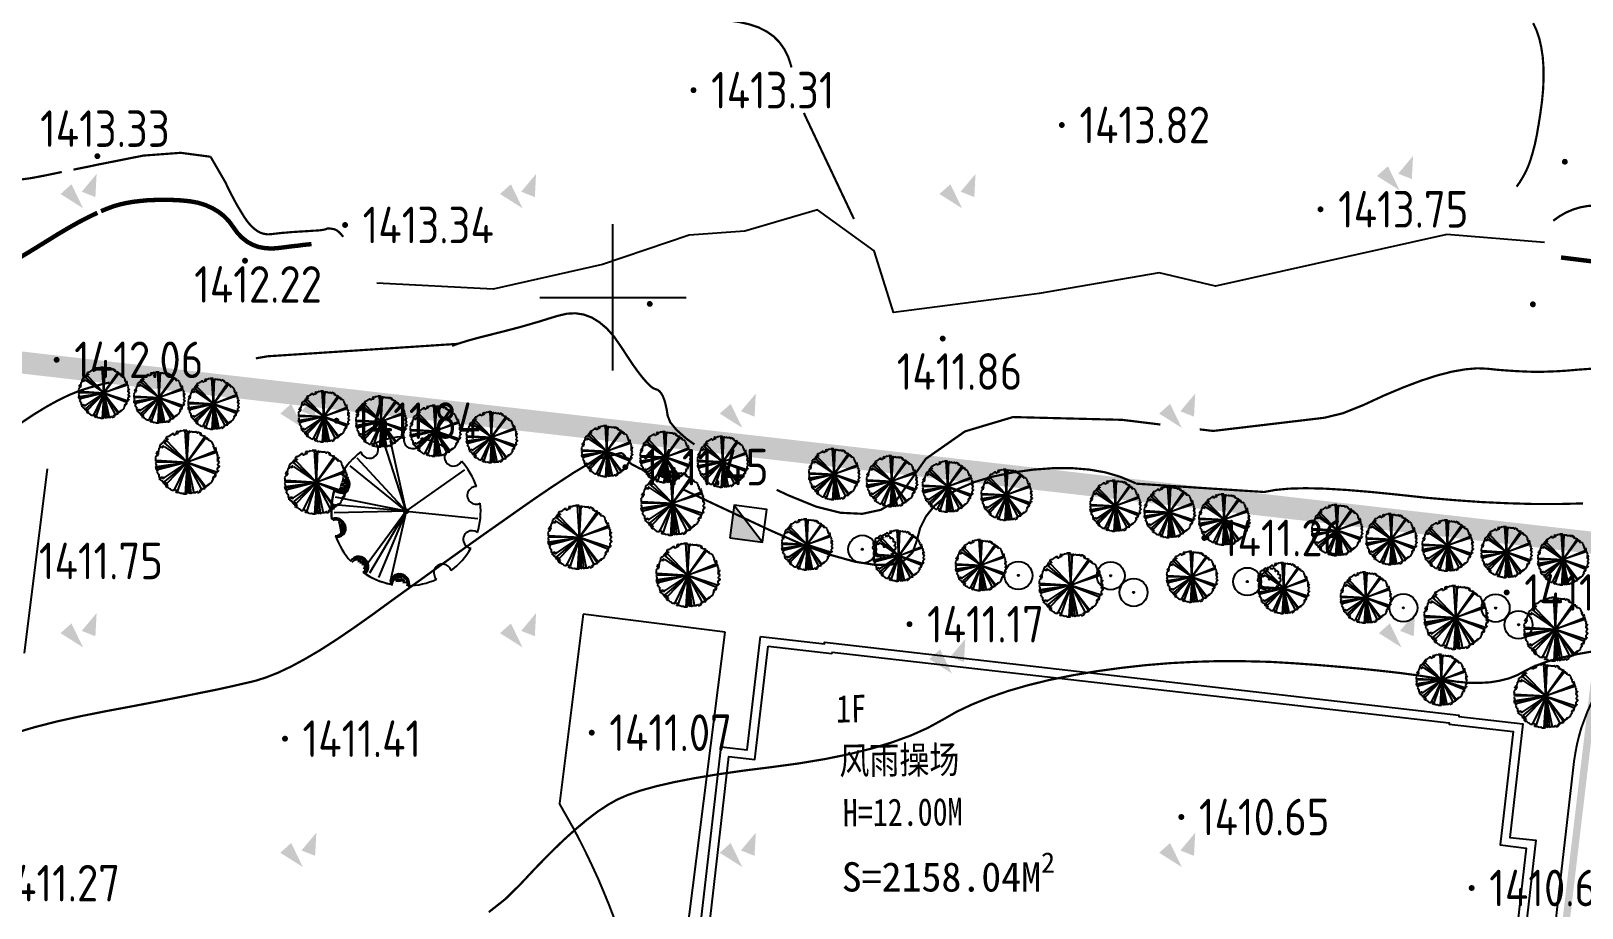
# Model space of a CAD drawing. Extents: x -2226 to 12369489, y -12501589 to 2275.
# Drawn here: x 5663692.3 to 5663798.2, y -6547749.1 to -6547689.2 of the extents above; entities that cross this region are included whole.
import ezdxf
from ezdxf.enums import TextEntityAlignment as Align

# ---------------------------------------------------------------- set-up
doc = ezdxf.new("R2010")
doc.units = 0
doc.header["$LTSCALE"] = 1000
doc.header["$MEASUREMENT"] = 0
doc.linetypes.add('DASHDOT', pattern=[25.4, 12.7, -6.35, 0, -6.35])
doc.linetypes.add('DIVIDE', pattern=[1.25, 0.5, -0.25, 0, -0.25, 0, -0.25])
doc.layers.get('0').update_dxf_attribs({"linetype": 'CONTINUOUS'})
for name, color, linetype in [('0-road', 33, 'CONTINUOUS'), ('0-tree', 93, 'CONTINUOUS'), ('A绿-1', 94, 'CONTINUOUS'), ('PUB_TEXT', 7, 'CONTINUOUS'), ('体育块', 117, 'CONTINUOUS'), ('周边地形图', 8, 'CONTINUOUS'), ('围栏', 7, 'CONTINUOUS'), ('建筑', 50, 'CONTINUOUS'), ('建筑轮廓', 2, 'CONTINUOUS'), ('用地红线', 1, 'DIVIDE'), ('看线', 92, 'CONTINUOUS'), ('车行道', 5, 'CONTINUOUS')]:
    doc.layers.add(name, color=color, linetype=linetype)
doc.styles.add('HT', font='simhei.ttf', dxfattribs={"width": 0.8})
doc.styles.get("Standard").update_dxf_attribs({"font": 'GBENOR', "bigfont": 'GBCBIG'})
doc.linetypes.add('FENCELINE2', pattern='A,0.25,-0.1,[132,ltypeshp.shx,S=0.1,R=0,X=-0.1,Y=0],-0.1,1', length=1.45)

# ---------------------------------------------------------------- blocks, each defined once
blk = doc.blocks.new('gc090')
for points in [[(1.07, 1.45, 0, 1, 0), (0.52, 0.05, 1, 1, 0)], [(-1.02, 0.41, 1, 0, 0), (0.15, -0.9, 0, 0, 0)]]:
    blk.add_lwpolyline(points, format="xyseb")
blk = doc.blocks.new('WERRWW')
at = {"layer": '体育块', "color": 95, "linetype": 'DASHDOT'}
blk.add_line((4835954, -5346683), (4835954, -5521981), dxfattribs=at)
at = {"layer": '体育块', "color": 95}
for p, q in [((4873495, -5351963), (4873495, -5364992)), ((4883255, -5351963), (4873495, -5351963)), ((4883255, -5521972), (4883255, -5351963))]:
    blk.add_line(p, q, dxfattribs=at)
blk.add_arc((4835947, -5394341), 47658, 38.01301, 180, dxfattribs=at)
blk = doc.blocks.new('wqeqweq')
at = {"layer": '0-tree', "color": 76}
for p, q in [((164421, -121681), (164339, -121702)), ((164339, -121702), (164339, -121784)), ((164390, -121784), (164411, -121753)), ((164411, -121753), (164442, -121815)), ((164483, -121702), (164421, -121681)), ((164545, -121691), (164483, -121702)), ((164638, -121629), (164545, -121691)), ((164741, -121650), (164638, -121629)), ((164762, -121681), (164741, -121650)), ((164803, -121609), (164762, -121681)), ((164855, -121598), (164803, -121609)), ((164979, -121598), (164855, -121598)), ((165084, -123763), (164948, -121609)), ((164948, -121609), (164969, -121650)), ((164969, -121650), (165031, -121660)), ((165062, -121609), (164979, -121598)), ((165031, -121660), (165062, -121691)), ((165041, -121640), (165062, -121609)), ((165041, -121691), (165041, -121640)), ((165092, -121681), (165041, -121691)), ((165062, -121691), (165092, -121691)), ((165084, -123763), (165185, -121629)), ((165092, -121691), (165084, -123763)), ((165123, -121660), (165092, -121681)), ((165154, -121691), (165123, -121660)), ((165144, -121733), (165154, -121691)), ((165185, -121629), (165258, -121681)), ((165258, -121681), (165196, -121702)), ((165196, -121702), (165247, -121712)), ((165247, -121712), (165330, -121671)), ((165330, -121671), (165351, -121650)), ((165351, -121650), (165454, -121702)), ((165454, -121702), (165516, -121702)), ((165516, -121702), (165536, -121702)), ((165536, -121702), (165660, -121702)), ((165722, -121753), (165640, -121681)), ((165640, -121681), (165733, -121753)), ((165660, -121702), (165722, -121753)), ((165733, -121753), (165753, -121774)), ((165805, -121774), (165784, -121691)), ((165784, -121691), (165857, -121712)), ((165857, -121712), (165980, -121774)), ((163244, -122806), (163141, -122826)), ((163244, -122713), (163193, -122713)), ((163193, -122713), (163244, -122806)), ((163203, -122744), (163306, -122672)), ((163224, -122682), (163203, -122744)), ((163275, -122579), (163224, -122579)), ((163224, -122579), (163224, -122682)), ((163244, -122775), (163244, -122713)), ((163317, -122517), (163275, -122579)), ((163306, -122672), (163327, -122754)), ((163399, -122475), (163317, -122517)), ((163327, -122754), (163409, -122775)), ((163430, -122465), (163399, -122475)), ((163409, -122775), (163451, -122702)), ((163451, -122651), (163420, -122630)), ((163420, -122630), (163440, -122713)), ((163492, -122352), (163430, -122465)), ((163440, -122713), (163513, -122702)), ((163451, -122702), (163451, -122651)), ((163533, -122269), (163492, -122352)), ((163513, -122372), (163585, -122331)), ((163554, -122434), (163513, -122372)), ((163513, -122702), (165084, -123763)), ((163585, -122259), (163533, -122269)), ((163533, -122455), (163647, -122279)), ((165084, -123763), (163533, -122455)), ((163585, -122393), (163554, -122434)), ((163585, -122331), (163585, -122259)), ((163595, -122362), (163585, -122393)), ((163647, -122352), (163595, -122362)), ((163647, -122104), (163626, -122207)), ((163626, -122207), (163647, -122166)), ((163688, -122042), (163647, -122104)), ((163647, -122166), (163709, -122176)), ((163647, -122279), (165084, -123763)), ((163730, -122290), (163647, -122352)), ((163761, -122228), (163657, -122238)), ((163657, -122238), (163657, -122269)), ((163657, -122269), (163657, -122290)), ((163657, -122290), (163730, -122290)), ((163761, -122042), (163688, -122042)), ((163709, -122176), (163771, -122187)), ((163812, -122021), (163761, -122042)), ((163771, -122187), (163761, -122228)), ((163905, -121939), (163812, -122021)), ((163967, -121939), (163905, -121939)), ((164050, -121836), (163967, -121908)), ((163967, -121908), (163967, -121939)), ((164143, -121836), (164050, -121836)), ((164184, -121836), (164143, -121836)), ((164163, -121856), (164184, -121836)), ((164174, -121929), (164163, -121856)), ((164246, -121918), (164174, -121929)), ((164266, -121877), (164246, -121918)), ((164380, -121836), (164266, -121877)), ((164339, -121784), (164390, -121784)), ((164421, -121856), (164380, -121836)), ((164442, -121815), (164421, -121825)), ((164421, -121825), (164421, -121856)), ((166311, -121991), (165084, -123763)), ((165084, -123763), (166383, -122063)), ((165753, -121774), (165805, -121774)), ((166032, -121898), (165929, -121794)), ((165929, -121794), (165960, -121877)), ((165960, -121877), (166063, -121918)), ((165980, -121774), (166032, -121898)), ((166063, -121918), (166177, -121980)), ((166177, -121980), (166197, -121960)), ((166197, -121960), (166311, -121991)), ((166301, -122032), (166228, -121970)), ((166228, -121970), (166228, -122021)), ((166228, -122021), (166311, -122104)), ((166332, -122094), (166301, -122032)), ((166311, -122104), (166435, -122187)), ((166466, -122166), (166332, -122094)), ((166383, -122063), (166383, -122145)), ((166383, -122145), (166466, -122187)), ((166435, -122187), (166528, -122279)), ((166486, -122197), (166466, -122166)), ((166466, -122187), (166559, -122248)), ((166569, -122218), (166486, -122197)), ((166528, -122279), (166600, -122310)), ((166559, -122248), (166569, -122218)), ((166600, -122310), (166631, -122290)), ((166631, -122290), (166776, -122403)), ((166776, -122403), (166807, -122527)), ((166807, -122527), (166910, -122692)), ((166910, -122692), (166858, -122672)), ((166858, -122672), (166858, -122692)), ((166858, -122692), (166899, -122795)), ((166899, -122795), (166920, -122816)), ((166920, -122816), (166982, -122754)), ((166972, -122899), (166930, -122785)), ((166982, -122754), (167013, -122806)), ((167013, -122806), (167034, -122878)), ((162996, -123363), (162893, -123476)), ((162893, -123476), (162924, -123507)), ((162893, -123837), (162934, -123879)), ((162924, -123507), (162924, -123631)), ((162924, -123631), (162924, -123703)), ((162924, -123703), (162986, -123641)), ((162934, -123879), (162965, -123951)), ((162955, -123786), (162945, -123755)), ((165084, -123763), (162955, -123786)), ((165084, -123763), (162955, -124188)), ((162996, -123115), (162976, -123208)), ((162976, -123208), (162986, -123177)), ((163017, -123270), (162976, -123322)), ((162976, -123322), (162996, -123363)), ((162976, -124075), (165084, -123763)), ((162986, -123177), (163162, -123136)), ((162986, -123641), (165084, -123763)), ((163120, -123033), (162996, -123115)), ((163048, -123353), (163017, -123270)), ((163162, -123136), (163038, -123167)), ((163038, -123167), (163110, -123208)), ((163058, -123260), (163048, -123353)), ((163100, -123239), (163058, -123239)), ((163058, -123239), (163058, -123260)), ((165041, -123788), (163065, -124290)), ((163110, -123208), (163100, -123239)), ((163141, -122868), (163120, -122991)), ((163120, -122991), (163120, -123033)), ((163141, -122826), (163141, -122868)), ((163513, -124849), (165084, -123788)), ((165084, -123788), (163533, -125096)), ((163647, -125272), (165084, -123788)), ((165106, -123778), (164211, -125622)), ((165078, -123825), (164426, -125734)), ((165084, -123788), (164948, -125942)), ((165084, -123763), (167044, -122971)), ((167147, -123084), (165084, -123763)), ((165092, -125860), (165084, -123788)), ((165084, -123788), (165185, -125922)), ((166311, -125561), (165084, -123788)), ((165084, -123788), (166383, -125488)), ((167147, -124467), (165084, -123788)), ((165084, -123788), (167044, -124580)), ((165087, -123778), (165534, -125864)), ((165087, -123797), (166056, -125631)), ((165087, -123806), (165339, -125883)), ((167044, -122971), (166972, -122899)), ((167034, -122878), (167044, -123002)), ((167044, -123002), (167065, -123084)), ((167065, -123084), (167127, -123095)), ((167127, -123105), (167085, -123198)), ((167085, -123198), (167127, -123229)), ((167127, -123095), (167147, -123084)), ((167127, -123229), (167168, -123249)), ((167168, -123249), (167137, -123373)), ((167137, -123373), (167158, -123425)), ((167168, -123538), (167137, -123662)), ((167137, -123662), (167168, -123672)), ((167158, -123425), (167168, -123538)), ((167261, -123796), (167158, -123889)), ((167281, -123445), (167168, -123590)), ((167168, -123672), (167178, -123559)), ((167168, -123590), (167189, -123672)), ((167178, -123456), (167281, -123445)), ((167178, -123559), (167178, -123456)), ((167189, -123672), (167261, -123796)), ((162955, -124095), (162914, -124064)), ((162914, -124064), (162934, -124157)), ((162934, -124157), (162945, -124250)), ((162955, -124023), (162945, -124075)), ((162945, -124075), (162976, -124075)), ((162945, -124250), (163017, -124261)), ((162965, -123951), (162955, -123992)), ((162955, -123992), (162955, -124023)), ((162955, -124147), (162955, -124095)), ((162955, -124188), (162955, -124147)), ((163027, -124384), (162996, -124405)), ((162996, -124405), (163058, -124488)), ((163017, -124261), (163079, -124281)), ((163058, -124395), (163027, -124384)), ((163089, -124291), (163048, -124302)), ((163048, -124302), (163058, -124395)), ((163058, -124488), (163069, -124570)), ((163069, -124570), (163100, -124570)), ((163079, -124281), (163089, -124291)), ((163100, -124570), (163141, -124601)), ((163141, -124601), (163151, -124642)), ((163151, -124642), (163151, -124735)), ((163151, -124735), (163162, -124818)), ((163162, -124818), (163358, -124807)), ((163224, -124869), (163203, -124807)), ((163203, -124807), (163306, -124880)), ((163224, -124972), (163224, -124869)), ((163306, -124880), (163327, -124797)), ((163327, -124797), (163409, -124776)), ((163358, -124807), (163337, -124880)), ((163409, -124776), (163451, -124849)), ((163420, -124921), (163440, -124838)), ((163451, -124900), (163420, -124921)), ((163440, -124838), (163513, -124849)), ((163451, -124849), (163451, -124900)), ((166807, -125024), (166910, -124859)), ((166858, -124859), (166899, -124756)), ((166910, -124859), (166858, -124880)), ((166858, -124880), (166858, -124859)), ((166899, -124756), (166920, -124735)), ((166920, -124735), (166982, -124797)), ((166972, -124653), (166930, -124766)), ((167044, -124580), (166972, -124653)), ((166982, -124797), (167013, -124745)), ((167013, -124745), (167034, -124673)), ((167034, -124673), (167044, -124549)), ((167044, -124549), (167065, -124467)), ((167065, -124467), (167127, -124457)), ((167137, -124446), (167096, -124426)), ((167096, -124426), (167096, -124488)), ((167127, -124457), (167147, -124467)), ((167168, -124168), (167137, -124178)), ((167137, -124178), (167137, -124343)), ((167137, -124343), (167158, -124343)), ((167178, -124415), (167137, -124446)), ((167158, -123889), (167168, -123992)), ((167158, -124343), (167220, -124312)), ((167168, -123992), (167261, -124013)), ((167261, -124085), (167168, -124168)), ((167220, -124312), (167178, -124415)), ((167261, -124013), (167261, -124085)), ((163275, -124972), (163224, -124972)), ((163317, -125034), (163275, -124972)), ((163399, -125076), (163317, -125034)), ((163430, -125086), (163399, -125076)), ((163492, -125199), (163430, -125086)), ((163533, -125282), (163492, -125199)), ((163554, -125117), (163513, -125179)), ((163513, -125179), (163585, -125220)), ((163533, -125096), (163647, -125272)), ((163585, -125292), (163533, -125282)), ((163585, -125158), (163554, -125117)), ((163595, -125189), (163585, -125158)), ((163585, -125220), (163585, -125292)), ((163647, -125199), (163595, -125189)), ((163647, -125447), (163626, -125344)), ((163626, -125344), (163647, -125385)), ((163730, -125261), (163647, -125199)), ((163647, -125385), (163709, -125375)), ((163688, -125509), (163647, -125447)), ((163657, -125282), (163657, -125261)), ((163657, -125261), (163730, -125261)), ((163657, -125313), (163657, -125282)), ((163761, -125323), (163657, -125313)), ((163761, -125509), (163688, -125509)), ((163709, -125375), (163771, -125365)), ((163771, -125365), (163761, -125323)), ((163812, -125530), (163761, -125509)), ((163905, -125612), (163812, -125530)), ((163967, -125612), (163905, -125612)), ((163967, -125643), (163967, -125612)), ((164050, -125715), (163967, -125643)), ((164143, -125715), (164050, -125715)), ((164184, -125715), (164143, -125715)), ((164174, -125623), (164163, -125695)), ((164163, -125695), (164184, -125715)), ((164246, -125633), (164174, -125623)), ((164266, -125674), (164246, -125633)), ((164380, -125715), (164266, -125674)), ((164339, -125850), (164339, -125767)), ((164339, -125767), (164390, -125767)), ((164421, -125870), (164339, -125850)), ((164421, -125695), (164380, -125715)), ((164390, -125767), (164411, -125798)), ((164411, -125798), (164442, -125736)), ((164421, -125726), (164421, -125695)), ((164442, -125736), (164421, -125726)), ((164483, -125850), (164421, -125870)), ((164545, -125860), (164483, -125850)), ((164638, -125922), (164545, -125860)), ((164741, -125901), (164638, -125922)), ((164762, -125870), (164741, -125901)), ((164803, -125942), (164762, -125870)), ((164855, -125953), (164803, -125942)), ((164979, -125953), (164855, -125953)), ((164948, -125942), (164969, -125901)), ((164969, -125901), (165031, -125891)), ((165062, -125942), (164979, -125953)), ((165031, -125891), (165062, -125860)), ((165092, -125870), (165041, -125860)), ((165041, -125860), (165041, -125911)), ((165041, -125911), (165062, -125942)), ((165062, -125860), (165092, -125860)), ((165123, -125891), (165092, -125870)), ((165154, -125860), (165123, -125891)), ((165144, -125819), (165154, -125860)), ((165185, -125922), (165258, -125870)), ((165196, -125850), (165247, -125839)), ((165258, -125870), (165196, -125850)), ((165247, -125839), (165330, -125880)), ((165330, -125880), (165351, -125901)), ((165351, -125901), (165454, -125850)), ((165454, -125850), (165516, -125850)), ((165516, -125850), (165536, -125850)), ((165536, -125850), (165660, -125850)), ((165722, -125798), (165640, -125870)), ((165640, -125870), (165733, -125798)), ((165660, -125850), (165722, -125798)), ((165733, -125798), (165753, -125777)), ((165753, -125777), (165805, -125777)), ((165805, -125777), (165784, -125860)), ((165784, -125860), (165857, -125839)), ((165857, -125839), (165980, -125777)), ((166032, -125653), (165929, -125757)), ((165929, -125757), (165960, -125674)), ((165960, -125674), (166063, -125633)), ((165980, -125777), (166032, -125653)), ((166063, -125633), (166177, -125571)), ((166177, -125571), (166197, -125592)), ((166197, -125592), (166311, -125561)), ((166228, -125530), (166311, -125447)), ((166301, -125519), (166228, -125581)), ((166228, -125581), (166228, -125530)), ((166332, -125457), (166301, -125519)), ((166311, -125447), (166435, -125365)), ((166466, -125385), (166332, -125457)), ((166383, -125406), (166466, -125365)), ((166383, -125488), (166383, -125406)), ((166435, -125365), (166528, -125272)), ((166466, -125365), (166559, -125303)), ((166486, -125354), (166466, -125385)), ((166569, -125334), (166486, -125354)), ((166528, -125272), (166600, -125241)), ((166559, -125303), (166569, -125334)), ((166600, -125241), (166631, -125261)), ((166631, -125261), (166776, -125148)), ((166776, -125148), (166807, -125024))]:
    blk.add_line(p, q, dxfattribs=at)
for centre, radius in [((165078, -123769), 85.9), ((165069, -123732), 75.1), ((165056, -123787), 34.9), ((165106, -123778), 75.1), ((165083, -123767), 42.8)]:
    blk.add_circle(centre, radius, dxfattribs=at)
blk = doc.blocks.new('041')
at = {"layer": 'A绿-1', "color": 0}
for radius in [953, 47.6]:
    blk.add_circle((-41, -2), radius, dxfattribs=at)
blk = doc.blocks.new('002')
at = {"layer": 'A绿-1', "color": 95}
for radius in [57.2, 28.6]:
    blk.add_circle((-10, -31), radius, dxfattribs=at)
for centre, start, end in [((-953, -120), 86.02807, 280.77666), ((-907, 272), 62.02807, 256.77666), ((-707, 610), 38.02807, 232.77666), ((-386, 838), 14.02807, 208.77666), ((1, 916), 350.02807, 184.77666), ((385, 830), 326.02807, 160.77666), ((701, 595), 302.02807, 136.77666), ((894, 251), 278.02807, 112.77666), ((931, -141), 254.02807, 88.77666), ((-835, -495), 110.02807, 304.77666), ((-575, -791), 134.02807, 328.77666), ((-217, -955), 158.02807, 352.77666), ((176, -960), 182.02807, 16.77666), ((538, -804), 206.02807, 40.77666), ((805, -514), 230.02807, 64.77666)]:
    blk.add_arc(centre, 197, start, end, dxfattribs=at)
blk = doc.blocks.new('*X40')
at = {"color": 0}
for p, q in [((122538.811, 22768.943), (122538.826, 22768.958)), ((122538.821, 22768.918), (122538.86, 22768.957)), ((122538.831, 22768.893), (122538.885, 22768.947)), ((122538.842, 22768.868), (122538.904, 22768.93)), ((122538.852, 22768.843), (122538.922, 22768.913)), ((122538.862, 22768.818), (122538.934, 22768.89)), ((122538.872, 22768.793), (122538.939, 22768.859)), ((122538.883, 22768.768), (122538.944, 22768.829)), ((122539.177, 22768.425), (122539.188, 22768.437)), ((122539.196, 22768.409), (122539.222, 22768.435)), ((122539.215, 22768.393), (122539.244, 22768.422)), ((122539.234, 22768.376), (122539.264, 22768.406)), ((122539.253, 22768.36), (122539.284, 22768.391)), ((122539.272, 22768.344), (122539.295, 22768.367)), ((122539.291, 22768.328), (122539.301, 22768.337)), ((122540.297, 22768.308), (122540.409, 22768.42)), ((122540.3, 22768.346), (122540.367, 22768.413)), ((122540.338, 22768.314), (122540.435, 22768.411)), ((122540.425, 22768.365), (122540.461, 22768.402)), ((122539.71, 22768.18), (122539.76, 22768.23)), ((122539.746, 22768.181), (122539.807, 22768.243)), ((122539.782, 22768.182), (122539.839, 22768.239)), ((122539.818, 22768.183), (122539.858, 22768.223)), ((122539.854, 22768.183), (122539.877, 22768.206)), ((122539.89, 22768.184), (122539.897, 22768.19))]:
    blk.add_line(p, q, dxfattribs=at)
blk = doc.blocks.new('sdasda')
at = {"layer": '0-tree', "color": 95}
for points in [[(1031345, -10237122), (1030845, -10235562)], [(1031345, -10237122), (1030991, -10235522)], [(1031345, -10237122), (1030076, -10236086)], [(1031345, -10237122), (1030236, -10235916)], [(1031345, -10237122), (1032685, -10236179)], [(1031345, -10237122), (1029739, -10236800)], [(1031345, -10237122), (1029707, -10237160)], [(1031345, -10237122), (1029713, -10236974)], [(1031345, -10237122), (1030373, -10238441)], [(1031345, -10237122), (1030516, -10238535)], [(1031345, -10237122), (1030717, -10238635)], [(1031345, -10237122), (1030980, -10238719)], [(1031345, -10237122), (1032975, -10237288)]]:
    blk.add_lwpolyline(points, dxfattribs=at)
blk.add_circle((1031345, -10237122), 48, dxfattribs=at)
for centre, radius, start, end in [((1030510, -10235717), 201, 195.5578, 45.8859), ((1031345, -10237122), 1698, 91.2865, 114.1567), ((1031495, -10235495), 201, 159.5578, 9.8859), ((1031345, -10237122), 1698, 55.2865, 78.1567), ((1032423, -10235894), 201, 123.5578, 333.8859), ((1031345, -10237122), 1698, 127.2865, 150.1567), ((1031345, -10237122), 1698, 19.2865, 42.1567), ((1029805, -10236465), 197, 240.4995, 73.0673), ((1029835, -10236482), 197, 230.266, 66.2066), ((1029844, -10236476), 201, 231.5578, 81.8859), ((1029839, -10236494), 197, 240.4995, 73.0673), ((1029869, -10236510), 197, 230.266, 66.2066), ((1031335, -10237121), 1698, 163.2865, 186.1567), ((1031345, -10237122), 1698, 163.2865, 186.1567), ((1032939, -10236762), 201, 87.5578, 297.8859), ((1031345, -10237122), 1698, 343.2865, 6.1567), ((1029712, -10237490), 197, 276.4995, 109.0673), ((1029751, -10237481), 201, 267.5578, 117.8859), ((1029745, -10237518), 197, 276.4995, 109.0673), ((1029746, -10237485), 197, 266.266, 102.2066), ((1029779, -10237514), 197, 266.266, 102.2066), ((1031345, -10237122), 1698, 199.2865, 222.1567), ((1032846, -10237767), 201, 51.5578, 261.8859), ((1030238, -10238374), 197, 312.4995, 145.0673), ((1030267, -10238350), 201, 303.5578, 153.8859), ((1030272, -10238402), 197, 312.4995, 145.0673), ((1030263, -10238350), 197, 302.266, 138.2066), ((1030297, -10238379), 197, 302.266, 138.2066), ((1031345, -10237122), 1698, 307.2865, 330.1567), ((1031335, -10237121), 1698, 235.2865, 258.1567), ((1031345, -10237122), 1698, 235.2865, 258.1567), ((1031195, -10238749), 201, 339.5578, 189.8859), ((1031190, -10238746), 197, 338.266, 174.2066), ((1032179, -10238526), 201, 15.5578, 225.8859), ((1031184, -10238779), 197, 348.4995, 181.0673), ((1031217, -10238808), 197, 348.4995, 181.0673), ((1031224, -10238774), 197, 338.266, 174.2066), ((1031345, -10237122), 1698, 271.2865, 294.1567)]:
    blk.add_arc(centre, radius, start, end, dxfattribs=at)
at = {"layer": '0-tree', "color": 95, "xscale": 1600.000000107205, "yscale": 1600.000000105892, "zscale": 1600.000000106431, "rotation": 319.5837492701922}
blk.add_blockref('*X40', (-171861925, 89141346), dxfattribs=at)

msp = doc.modelspace()

# ---------------------------------------------------------------- hatches: boundary and pattern name
at = {"layer": '看线'}
msp.add_hatch(color=256, dxfattribs=at).paths.add_polyline_path([(5663739.97, -6547723.83), (5663742.2, -6547724.13), (5663740.27, -6547721.6)])

# ---------------------------------------------------------------- linework, layer by layer
at = {"layer": '周边地形图'}
for p, q in [((5663732, -6547712.41), (5663732, -6547702.41)), ((5663727, -6547707.41), (5663737, -6547707.41))]:
    msp.add_line(p, q, dxfattribs=at)
for points, const_width in [([(5663725.02, -6547686.81), (5663725.59, -6547686.8), (5663726.94, -6547686.86), (5663728.49, -6547686.99), (5663730.25, -6547687.19), (5663732.05, -6547687.42), (5663733.71, -6547687.63), (5663735.22, -6547687.83), (5663736.59, -6547688.01), (5663737.81, -6547688.18), (5663738.9, -6547688.34), (5663739.84, -6547688.48), (5663740.64, -6547688.6), (5663741.33, -6547688.76), (5663741.95, -6547688.97), (5663742.5, -6547689.25), (5663742.98, -6547689.59), (5663743.38, -6547690), (5663743.71, -6547690.47), (5663743.97, -6547691), (5663744.16, -6547691.59), (5663744.18, -6547691.7)], 0.15), ([(5663793.69, -6547699.84), (5663793.9, -6547699.54), (5663794.12, -6547699.18), (5663794.31, -6547698.83), (5663794.48, -6547698.45), (5663794.64, -6547698.01), (5663794.79, -6547697.5), (5663794.94, -6547696.93), (5663795.07, -6547696.3), (5663795.19, -6547695.6), (5663795.31, -6547694.84), (5663795.42, -6547694.02), (5663795.5, -6547693.18), (5663795.53, -6547692.4), (5663795.52, -6547691.66), (5663795.47, -6547690.97), (5663795.37, -6547690.32), (5663795.24, -6547689.73), (5663795.05, -6547689.17), (5663794.82, -6547688.67)], 0.15), ([(5663745.04, -6547694.8), (5663745.09, -6547694.94), (5663748.45, -6547702.05)], 0.15), ([(5663697.17, -6547698.27), (5663699.94, -6547697.72), (5663702.49, -6547697.53), (5663704.53, -6547697.8)], 0.15), ([(5663688.6, -6547698.09), (5663688.69, -6547698.2), (5663688.87, -6547698.52), (5663688.99, -6547698.81), (5663689.13, -6547699.05), (5663689.38, -6547699.23), (5663689.73, -6547699.35), (5663690.2, -6547699.42), (5663690.78, -6547699.42), (5663691.47, -6547699.37), (5663692.27, -6547699.26), (5663693.17, -6547699.09), (5663694.09, -6547698.9), (5663694.37, -6547698.84)], 0.15), ([(5663695.17, -6547698.68), (5663695.65, -6547698.58), (5663696.3, -6547698.45), (5663696.86, -6547698.33), (5663697.17, -6547698.27)], 0.15), ([(5663704.53, -6547697.8), (5663705.55, -6547699.56), (5663705.71, -6547699.91), (5663705.88, -6547700.25), (5663706.06, -6547700.59), (5663706.24, -6547700.93), (5663706.43, -6547701.26), (5663706.63, -6547701.59), (5663706.83, -6547701.92), (5663707.04, -6547702.22), (5663707.26, -6547702.48), (5663707.48, -6547702.69), (5663707.7, -6547702.86), (5663707.93, -6547702.99), (5663708.16, -6547703.06), (5663708.4, -6547703.1), (5663708.64, -6547703.09), (5663708.89, -6547703.06), (5663709.15, -6547703.03), (5663709.42, -6547703), (5663709.71, -6547702.98), (5663710, -6547702.95), (5663710.31, -6547702.93), (5663710.63, -6547702.91), (5663710.96, -6547702.89), (5663711.28, -6547702.87), (5663711.56, -6547702.85), (5663711.8, -6547702.84), (5663712, -6547702.82), (5663712.16, -6547702.8), (5663712.28, -6547702.78), (5663712.36, -6547702.76), (5663712.41, -6547702.74), (5663712.44, -6547702.72), (5663712.48, -6547702.71), (5663712.53, -6547702.7), (5663712.6, -6547702.7), (5663712.67, -6547702.7), (5663712.76, -6547702.71), (5663712.86, -6547702.73), (5663712.97, -6547702.75), (5663713.09, -6547702.8), (5663713.22, -6547702.88), (5663713.35, -6547703), (5663713.5, -6547703.16), (5663713.58, -6547703.27)], 0.15), ([(5663796.19, -6547702.17), (5663796.62, -6547701.86), (5663797.08, -6547701.6), (5663797.55, -6547701.4), (5663798.05, -6547701.25), (5663798.56, -6547701.16), (5663799.1, -6547701.12), (5663799.66, -6547701.14), (5663800.31, -6547701.1), (5663801.13, -6547700.88), (5663802.12, -6547700.47), (5663803.27, -6547699.88), (5663803.6, -6547699.69)], 0.15), ([(5663697.05, -6547701.52), (5663697.38, -6547701.38), (5663697.88, -6547701.19), (5663698.33, -6547701.06), (5663698.77, -6547700.96), (5663699.23, -6547700.88), (5663699.72, -6547700.82), (5663700.23, -6547700.77), (5663700.76, -6547700.75), (5663701.32, -6547700.74), (5663701.91, -6547700.75), (5663702.51, -6547700.78), (5663703.11, -6547700.84), (5663703.67, -6547700.94), (5663704.18, -6547701.1), (5663704.65, -6547701.31), (5663705.07, -6547701.56), (5663705.45, -6547701.86), (5663705.79, -6547702.21), (5663706.08, -6547702.61), (5663706.36, -6547703), (5663706.68, -6547703.33), (5663707.02, -6547703.6), (5663707.4, -6547703.81), (5663707.8, -6547703.96), (5663708.24, -6547704.04), (5663708.7, -6547704.07), (5663709.2, -6547704.03), (5663709.68, -6547703.97), (5663710.12, -6547703.91), (5663710.52, -6547703.87), (5663710.86, -6547703.82), (5663711.16, -6547703.79), (5663711.42, -6547703.77)], 0.3), ([(5663684.21, -6547707.41), (5663685.18, -6547707.15), (5663686.17, -6547706.87), (5663687.01, -6547706.63), (5663687.7, -6547706.43), (5663688.24, -6547706.27), (5663688.64, -6547706.15), (5663688.99, -6547706.02), (5663689.4, -6547705.83), (5663689.89, -6547705.59), (5663690.43, -6547705.3), (5663691.04, -6547704.96), (5663691.72, -6547704.56), (5663692.46, -6547704.11), (5663693.27, -6547703.61), (5663694.09, -6547703.1), (5663694.85, -6547702.65), (5663695.56, -6547702.25), (5663696.22, -6547701.91), (5663696.8, -6547701.63)], 0.3), ([(5663796.72, -6547704.68), (5663798.72, -6547704.93), (5663799.31, -6547704.97), (5663800.08, -6547705.04), (5663801.01, -6547705.12), (5663802.11, -6547705.21), (5663803.38, -6547705.32), (5663804.71, -6547705.39), (5663805.97, -6547705.36), (5663807.19, -6547705.23), (5663808.34, -6547705.01), (5663809.43, -6547704.69), (5663810.47, -6547704.27), (5663811.45, -6547703.76), (5663812.38, -6547703.15), (5663813.32, -6547702.51), (5663814.35, -6547701.94), (5663815.02, -6547701.63)], 0.3), ([(5663721.02, -6547710.72), (5663721.39, -6547710.58), (5663722.13, -6547710.35), (5663722.86, -6547710.15), (5663723.58, -6547709.97), (5663724.29, -6547709.79), (5663724.99, -6547709.61), (5663725.67, -6547709.43), (5663726.33, -6547709.24), (5663726.99, -6547709.05), (5663727.62, -6547708.85), (5663728.25, -6547708.66), (5663728.85, -6547708.52), (5663729.44, -6547708.49), (5663730.01, -6547708.58), (5663730.55, -6547708.78), (5663731.07, -6547709.1), (5663731.58, -6547709.53), (5663732.06, -6547710.07), (5663732.52, -6547710.73), (5663732.96, -6547711.4), (5663733.35, -6547711.99), (5663733.71, -6547712.49), (5663734.03, -6547712.9), (5663734.31, -6547713.22), (5663734.55, -6547713.46), (5663734.75, -6547713.61), (5663734.91, -6547713.68), (5663735.05, -6547713.72), (5663735.18, -6547713.82), (5663735.3, -6547713.97), (5663735.41, -6547714.17), (5663735.51, -6547714.42), (5663735.59, -6547714.72), (5663735.67, -6547715.08), (5663735.73, -6547715.48), (5663735.91, -6547715.94), (5663736.34, -6547716.46), (5663737, -6547717.05), (5663737.56, -6547717.45)], 0.15), ([(5663707.62, -6547711.57), (5663708.42, -6547711.43), (5663721.39, -6547710.58)], 0.15), ([(5663780.55, -6547715.63), (5663781.83, -6547715.32), (5663783.23, -6547714.76), (5663784.63, -6547714.11), (5663785.94, -6547713.56), (5663787.15, -6547713.1), (5663788.26, -6547712.74), (5663789.27, -6547712.48), (5663790.19, -6547712.32), (5663791, -6547712.25), (5663791.71, -6547712.28), (5663792.37, -6547712.35), (5663793.01, -6547712.4), (5663793.63, -6547712.44), (5663794.24, -6547712.47), (5663794.83, -6547712.49), (5663795.4, -6547712.49), (5663795.96, -6547712.47), (5663796.5, -6547712.45), (5663797.12, -6547712.41), (5663797.93, -6547712.34), (5663798.92, -6547712.27)], 0.15), ([(5663691.6, -6547715.98), (5663692.47, -6547715.4), (5663693.3, -6547714.89), (5663694.11, -6547714.44), (5663694.88, -6547714.07), (5663695.62, -6547713.77), (5663696.33, -6547713.55), (5663697.07, -6547713.35), (5663697.63, -6547713.22)], 0.15), ([(5663743.17, -6547720.55), (5663743.98, -6547720.93), (5663745.87, -6547721.7), (5663747.55, -6547722.12), (5663749.02, -6547722.19), (5663750.28, -6547721.92), (5663751.32, -6547721.31), (5663753.36, -6547718.43), (5663756.03, -6547716.56), (5663759.31, -6547715.58)], 0.15), ([(5663759.31, -6547715.58), (5663766.76, -6547715.77), (5663769.37, -6547716.09)], 0.15), ([(5663772.05, -6547716.42), (5663772.97, -6547716.53), (5663780.55, -6547715.63)], 0.15), ([(5663691.02, -6547737.21), (5663692.46, -6547736.78), (5663694.01, -6547736.38), (5663695.68, -6547736.01), (5663697.45, -6547735.66), (5663699.22, -6547735.33), (5663700.84, -6547735.02), (5663702.32, -6547734.73), (5663703.65, -6547734.46), (5663704.85, -6547734.22), (5663705.9, -6547733.99), (5663706.81, -6547733.78), (5663707.58, -6547733.6), (5663708.31, -6547733.37), (5663709.12, -6547733.05), (5663710.01, -6547732.63), (5663710.97, -6547732.11), (5663712.01, -6547731.5), (5663713.13, -6547730.78), (5663714.32, -6547729.97), (5663715.59, -6547729.07), (5663716.89, -6547728.12), (5663718.18, -6547727.19), (5663719.45, -6547726.27), (5663720.7, -6547725.37), (5663721.94, -6547724.48), (5663723.16, -6547723.61), (5663724.37, -6547722.76), (5663725.56, -6547721.92), (5663726.69, -6547721.13), (5663727.69, -6547720.45), (5663728.58, -6547719.86), (5663729.35, -6547719.36), (5663730, -6547718.97), (5663730.54, -6547718.67), (5663730.95, -6547718.47), (5663731.25, -6547718.36), (5663731.48, -6547718.31), (5663731.68, -6547718.26), (5663731.86, -6547718.21), (5663732.02, -6547718.17), (5663732.16, -6547718.14), (5663732.27, -6547718.11), (5663732.36, -6547718.08), (5663732.43, -6547718.06), (5663732.48, -6547718.05), (5663732.53, -6547718.04), (5663732.59, -6547718.05), (5663732.64, -6547718.07), (5663732.68, -6547718.1), (5663732.73, -6547718.14), (5663732.77, -6547718.19), (5663732.82, -6547718.25), (5663732.85, -6547718.31), (5663732.89, -6547718.36), (5663732.92, -6547718.41), (5663732.95, -6547718.44), (5663732.98, -6547718.47), (5663733, -6547718.5), (5663733.02, -6547718.51), (5663733.03, -6547718.52), (5663733.05, -6547718.52), (5663733.06, -6547718.53), (5663733.07, -6547718.54), (5663733.08, -6547718.56), (5663733.09, -6547718.58), (5663733.09, -6547718.61), (5663733.1, -6547718.64), (5663733.11, -6547718.68), (5663733.26, -6547718.79), (5663733.71, -6547719.03), (5663734.32, -6547719.33)], 0.15), ([(5663736.84, -6547720.55), (5663738.47, -6547721.32), (5663740.41, -6547722.23), (5663742.63, -6547723.27), (5663744.87, -6547724.26), (5663746.83, -6547724.99), (5663748.51, -6547725.46), (5663749.91, -6547725.68), (5663751.04, -6547725.65), (5663751.88, -6547725.37), (5663752.45, -6547724.83), (5663752.74, -6547724.03), (5663752.97, -6547723.16), (5663753.37, -6547722.36), (5663753.93, -6547721.66), (5663754.67, -6547721.03), (5663755.57, -6547720.49), (5663756.64, -6547720.03), (5663757.87, -6547719.66), (5663759.27, -6547719.37), (5663760.71, -6547719.17), (5663762.07, -6547719.07), (5663763.34, -6547719.07), (5663764.52, -6547719.17), (5663765.62, -6547719.36), (5663766.63, -6547719.66), (5663767.56, -6547720.05), (5663767.7, -6547720.13)], 0.15), ([(5663767.7, -6547720.13), (5663776.45, -6547720.7), (5663777.21, -6547720.56), (5663778.15, -6547720.47), (5663779.28, -6547720.44), (5663780.59, -6547720.47), (5663782.09, -6547720.56), (5663783.78, -6547720.7), (5663785.66, -6547720.89), (5663787.6, -6547721.1), (5663789.5, -6547721.26), (5663791.34, -6547721.39), (5663793.14, -6547721.47), (5663794.88, -6547721.52), (5663796.58, -6547721.52), (5663798.23, -6547721.48)], 0.15), ([(5663723.52, -6547749.4), (5663724.65, -6547748.51), (5663725.71, -6547747.46), (5663726.72, -6547746.38), (5663727.67, -6547745.41), (5663728.57, -6547744.53), (5663729.42, -6547743.76), (5663730.22, -6547743.09), (5663730.97, -6547742.52), (5663731.67, -6547742.06), (5663732.31, -6547741.7), (5663733.02, -6547741.39), (5663733.9, -6547741.09), (5663734.95, -6547740.8), (5663736.17, -6547740.52), (5663737.56, -6547740.25), (5663739.12, -6547739.99), (5663740.86, -6547739.74), (5663742.76, -6547739.5), (5663744.69, -6547739.24), (5663746.49, -6547738.94), (5663748.15, -6547738.6), (5663749.68, -6547738.22), (5663751.08, -6547737.79), (5663752.34, -6547737.33), (5663753.48, -6547736.82), (5663754.48, -6547736.27), (5663755.46, -6547735.71), (5663756.54, -6547735.2), (5663757.71, -6547734.73), (5663758.98, -6547734.29), (5663760.33, -6547733.9), (5663761.78, -6547733.54), (5663763.33, -6547733.23), (5663764.97, -6547732.95), (5663766.65, -6547732.72), (5663768.34, -6547732.53), (5663770.03, -6547732.39), (5663771.72, -6547732.3), (5663773.41, -6547732.25), (5663775.11, -6547732.26), (5663776.81, -6547732.3), (5663778.51, -6547732.4), (5663780.16, -6547732.52), (5663781.7, -6547732.65), (5663783.14, -6547732.78), (5663784.48, -6547732.92), (5663785.71, -6547733.06), (5663786.83, -6547733.21), (5663787.86, -6547733.37), (5663788.77, -6547733.53), (5663789.61, -6547733.66), (5663790.41, -6547733.73), (5663791.17, -6547733.74), (5663791.88, -6547733.7), (5663792.54, -6547733.59), (5663793.17, -6547733.43), (5663793.75, -6547733.2), (5663794.28, -6547732.91), (5663794.89, -6547732.61), (5663795.69, -6547732.31), (5663796.68, -6547732.03), (5663797.85, -6547731.77), (5663799.21, -6547731.53)], 0.15)]:
    msp.add_lwpolyline(points, dxfattribs=dict(at, const_width=const_width))
at = {"layer": '周边地形图', "const_width": 0.2, "flags": 128}
for points in [[(5663737.4, -6547693.25, 1), (5663737.6, -6547693.25, 1)], [(5663762.54, -6547695.63, 1), (5663762.74, -6547695.63, 1)], [(5663696.7, -6547697.76, 1), (5663696.9, -6547697.76, 1)], [(5663796.88, -6547698.14, 1), (5663797.08, -6547698.14, 1)], [(5663780.2, -6547701.39, 1), (5663780.4, -6547701.39, 1)], [(5663713.61, -6547702.46, 1), (5663713.81, -6547702.46, 1)], [(5663706.78, -6547704.9, 1), (5663706.98, -6547704.9, 1)], [(5663734.41, -6547707.85, 1), (5663734.61, -6547707.85, 1)], [(5663794.7, -6547707.88, 1), (5663794.9, -6547707.88, 1)], [(5663754.41, -6547710.22, 1), (5663754.61, -6547710.22, 1)], [(5663693.92, -6547711.67, 1), (5663694.12, -6547711.67, 1)], [(5663713.03, -6547715.83, 1), (5663713.23, -6547715.83, 1)], [(5663732.74, -6547719, 1), (5663732.94, -6547719, 1)], [(5663772.27, -6547723.84, 1), (5663772.47, -6547723.84, 1)], [(5663792.91, -6547727.56, 1), (5663793.11, -6547727.56, 1)], [(5663752.14, -6547729.73, 1), (5663752.34, -6547729.73, 1)], [(5663709.51, -6547737.55, 1), (5663709.71, -6547737.55, 1)], [(5663730.45, -6547737.14, 1), (5663730.65, -6547737.14, 1)], [(5663770.7, -6547742.9, 1), (5663770.9, -6547742.9, 1)], [(5663790.52, -6547747.75, 1), (5663790.72, -6547747.75, 1)]]:
    msp.add_lwpolyline(points, format="xyb", close=True, dxfattribs=at)
at = {"layer": '周边地形图', "flags": 128}
for points in [[(5663750.83, -6547707.41), (5663749.82, -6547704.22), (5663745.97, -6547701.43), (5663741, -6547702.89), (5663737.2, -6547703.16), (5663731.29, -6547705.17), (5663723.81, -6547706.84), (5663715.88, -6547706.43)], [(5663795.6, -6547703.65), (5663788.92, -6547703.11), (5663773.13, -6547706.65), (5663769.29, -6547705.72), (5663761.09, -6547707.14), (5663759.04, -6547707.41)], [(5663759.04, -6547707.41), (5663751.15, -6547708.43), (5663750.83, -6547707.41)]]:
    msp.add_lwpolyline(points, dxfattribs=at)
at = {"layer": '围栏', "color": 1, "linetype": 'FENCELINE2', "ltscale": 5, "const_width": 0.5}
msp.add_lwpolyline([(5663641.16, -6547706.06), (5663800.13, -6547724.17), (5663774.88, -6547937.07), (5663766.25, -6547943.12), (5663613.29, -6547925.4)], close=True, dxfattribs=at)
at = {"layer": '建筑轮廓'}
for points in [[(5663742.06, -6547730.57), (5663746.43, -6547731.06), (5663746.44, -6547730.96), (5663789.75, -6547735.94), (5663789.74, -6547736.04), (5663794.11, -6547736.54), (5663793.22, -6547744.29), (5663795.01, -6547744.49), (5663792.3, -6547768.14), (5663790.51, -6547767.93), (5663789.63, -6547775.58), (5663785.26, -6547775.08), (5663785.24, -6547775.28), (5663741.92, -6547770.31), (5663741.94, -6547770.11), (5663737.57, -6547769.6), (5663738.45, -6547761.96), (5663736.66, -6547761.75), (5663739.38, -6547738.11), (5663741.16, -6547738.31)], [(5663742.59, -6547731.23), (5663746.95, -6547731.73), (5663746.96, -6547731.63), (5663789.09, -6547736.46), (5663789.08, -6547736.56), (5663793.45, -6547737.07), (5663792.56, -6547744.81), (5663794.35, -6547745.02), (5663791.77, -6547767.47), (5663789.98, -6547767.27), (5663789.1, -6547774.92), (5663784.73, -6547774.41), (5663784.71, -6547774.61), (5663742.58, -6547769.78), (5663742.61, -6547769.58), (5663738.24, -6547769.08), (5663739.11, -6547761.43), (5663737.33, -6547761.22), (5663739.9, -6547738.77), (5663741.69, -6547738.97)]]:
    msp.add_lwpolyline(points, close=True, dxfattribs=at)
at = {"layer": '用地红线', "color": 4, "linetype": 'DIVIDE', "ltscale": 15, "const_width": 1.5}
msp.add_lwpolyline([(5663658.06, -6547570.46), (5664246.39, -6547690.34), (5664247.31, -6547692.1), (5664237, -6547774.46), (5663641.16, -6547706.06), (5663658.06, -6547570.46)], close=True, dxfattribs=at)
at = {"layer": '看线'}
msp.add_line((5663740.27, -6547721.6), (5663742.2, -6547724.13), dxfattribs=at)
msp.add_lwpolyline([(5663739.97, -6547723.83), (5663742.2, -6547724.13), (5663742.5, -6547721.9), (5663740.27, -6547721.6)], close=True, dxfattribs=at)
at = {"layer": '车行道', "color": 5}
msp.add_lwpolyline([(5664178, -6547770.71), (5663810.89, -6547728.56, 0.414214), (5663797.6, -6547739.12), (5663774.88, -6547937.07, -0.414214), (5663767.12, -6547943.22), (5663627.06, -6547927.14, 0.410949), (5663614.89, -6547936.7), (5663609.71, -6547977.81, 0.417486), (5663619.37, -6547990.12), (5663713.61, -6548000.94)], format="xyb", dxfattribs=at)

# ---------------------------------------------------------------- block references
at = {"xscale": 0.001000000222017758, "yscale": 0.001000000163912773, "zscale": 0.001, "rotation": 352.8118091227137}
msp.add_blockref('WERRWW', (5659564.46, -6541809.34), dxfattribs=at)
at = {"layer": '0-road', "zscale": 0.001}
for p, xscale, yscale in [((5663565.18, -6547614.91), 0.0007999995723366737, 0.0007999995723366737), ((5663568.96, -6547615.23), 0.0007999995723366737, 0.0007999995723366737), ((5663572.66, -6547615.66), 0.0007999995723366737, 0.0007999995723366737), ((5663580.19, -6547616.53), 0.0007999995723366737, 0.0007999995723366737), ((5663584.11, -6547616.88), 0.0007999995723366737, 0.0007999995723366737), ((5663587.81, -6547617.51), 0.0007999995723366737, 0.0007999995723366737), ((5663591.65, -6547617.95), 0.0007999995723366737, 0.0007999995723366737), ((5663537.85, -6547594.89), 0.001000000163912773, 0.001000000163912773), ((5663599.52, -6547618.9), 0.0007999995723366737, 0.0007999995723366737), ((5663603.51, -6547619.3), 0.0007999995723366737, 0.0007999995723366737), ((5663607.43, -6547619.62), 0.0007999995723366737, 0.0007999995723366737), ((5663615.03, -6547620.47), 0.0007999995723366737, 0.0007999995723366737), ((5663546.67, -6547596.26), 0.001000000163912773, 0.001000000163912773), ((5663618.97, -6547620.95), 0.0007999995723366737, 0.0007999995723366737), ((5663622.79, -6547621.32), 0.0007999995723366737, 0.0007999995723366737), ((5663570.99, -6547597.71), 0.001000000163912773, 0.001000000163912773), ((5663626.8, -6547621.88), 0.0007999995723366737, 0.0007999995723366737), ((5663634.23, -6547622.63), 0.0007999995723366737, 0.0007999995723366737), ((5663637.93, -6547623.06), 0.0007999995723366737, 0.0007999995723366737), ((5663641.66, -6547623.57), 0.0007999995723366737, 0.0007999995723366737), ((5663564.64, -6547600.02), 0.001000000163912773, 0.001000000163912773), ((5663649.37, -6547624.29), 0.0007999995723366737, 0.0007999995723366737), ((5663613.18, -6547625.27), 0.0007999995723366737, 0.0007999995723366737), ((5663653.07, -6547624.91), 0.0007999995723366737, 0.0007999995723366737), ((5663656.91, -6547625.35), 0.0007999995723366737, 0.0007999995723366737), ((5663660.93, -6547625.79), 0.0007999995723366737, 0.0007999995723366737), ((5663619.44, -6547626.04), 0.0007999995723366737, 0.0007999995723366737), ((5663625.05, -6547626.69), 0.0007999995723366737, 0.0007999995723366737), ((5663664.79, -6547626.3), 0.0007999995723366737, 0.0007999995723366737), ((5663572.03, -6547602.61), 0.001000000163912773, 0.001000000163912773), ((5663598.18, -6547603.29), 0.001000000163912773, 0.001000000163912773), ((5663639.46, -6547627.48), 0.0007999995723366737, 0.0007999995723366737), ((5663645.72, -6547628.25), 0.0007999995723366737, 0.0007999995723366737), ((5663651.33, -6547628.9), 0.0007999995723366737, 0.0007999995723366737), ((5663624.46, -6547605.5), 0.001000000163912773, 0.001000000163912773), ((5663631.27, -6547606.3), 0.001000000163912773, 0.001000000163912773), ((5663656.5, -6547634.52), 0.0007999995723366737, 0.0007999995723366737), ((5663630.59, -6547610.87), 0.001000000163912773, 0.001000000163912773)]:
    msp.add_blockref('wqeqweq', p, dxfattribs=dict(at, xscale=xscale, yscale=yscale))
at = {"layer": '0-tree', "color": 86, "xscale": 0.001000000163912773, "yscale": 0.001000000163912773, "zscale": 0.001}
for p in [(5663749.06, -6547724.61), (5663759.72, -6547726.4), (5663766.02, -6547726.42), (5663775.34, -6547726.82), (5663767.58, -6547727.56), (5663786, -6547728.61), (5663792.3, -6547728.63), (5663793.86, -6547729.77)]:
    msp.add_blockref('041', p, dxfattribs=at)
at = {"layer": '0-tree', "color": 16, "xscale": 0.0006999997422099113, "yscale": 0.0006999997422099113, "zscale": 0.001}
for p in [(5663750.53, -6547724.41), (5663776.81, -6547726.63)]:
    msp.add_blockref('002', p, dxfattribs=at)
at = {"layer": '周边地形图', "color": 8, "zscale": 0.001}
for p in [(5663785.55, -6547699.19), (5663695.68, -6547700.42), (5663725.68, -6547700.42), (5663755.68, -6547700.42), (5663710.68, -6547715.42), (5663740.68, -6547715.42), (5663770.68, -6547715.42), (5663695.68, -6547730.42), (5663725.68, -6547730.42), (5663785.68, -6547730.42), (5663754.98, -6547732.19), (5663710.68, -6547745.42), (5663740.68, -6547745.42), (5663770.68, -6547745.42)]:
    msp.add_blockref('gc090', p, dxfattribs=at)
at = {"layer": '建筑', "xscale": 0.002999999560415745, "yscale": 0.002999999560415745, "zscale": 0.001}
msp.add_blockref('sdasda', (5660623.84, -6517010.65), dxfattribs=at)

# ---------------------------------------------------------------- texts
at = {"layer": 'PUB_TEXT', "color": 7, "style": 'HT', "width": 0.8}
for s, p in [('1F', (5663747.24, -6547736.45)), ('风雨操场', (5663747.46, -6547739.99))]:
    msp.add_text(s, height=1.878, rotation=0.6031, dxfattribs=at).set_placement(p)
at = {"layer": 'PUB_TEXT', "style": 'HT', "width": 0.8}
msp.add_text('H=12.00M', height=1.878, rotation=0.6031, dxfattribs=at).set_placement((5663747.7, -6547743.55))
at = {"layer": 'PUB_TEXT', "color": 7, "insert": (5663747.62, -6547745.31), "char_height": 2, "width": 30.6447, "attachment_point": 1}
msp.add_mtext('\\A1;{\\fSimHei|b0|i0|c134|p49;S=2158.04M\\H0.7x;\\S2^ ;}', dxfattribs=at)
at = {"layer": '周边地形图'}
for s, p in [('1413.31', (5663738.7, -6547693.25)), ('1413.82', (5663763.84, -6547695.63)), ('1413.33', (5663692.89, -6547695.88)), ('1413.75', (5663781.5, -6547701.39)), ('1413.34', (5663714.91, -6547702.46)), ('1412.22', (5663703.41, -6547706.52)), ('1412.06', (5663695.22, -6547711.67)), ('1411.86', (5663751.37, -6547712.47)), ('1411.84', (5663714.33, -6547715.83)), ('1411.45', (5663734.04, -6547719)), ('1411.26', (5663773.57, -6547723.84)), ('1411.75', (5663692.81, -6547725.41)), ('1411.19', (5663794.21, -6547727.56)), ('1411.17', (5663753.44, -6547729.73)), ('1411.41', (5663710.81, -6547737.55)), ('1411.07', (5663731.75, -6547737.14)), ('1410.65', (5663772, -6547742.9)), ('1411.27', (5663689.98, -6547747.42)), ('1410.62', (5663791.82, -6547747.75))]:
    msp.add_text(s, height=2.5, dxfattribs=at).set_placement(p, align=Align.MIDDLE_LEFT)

doc.saveas('drawing.dxf')
